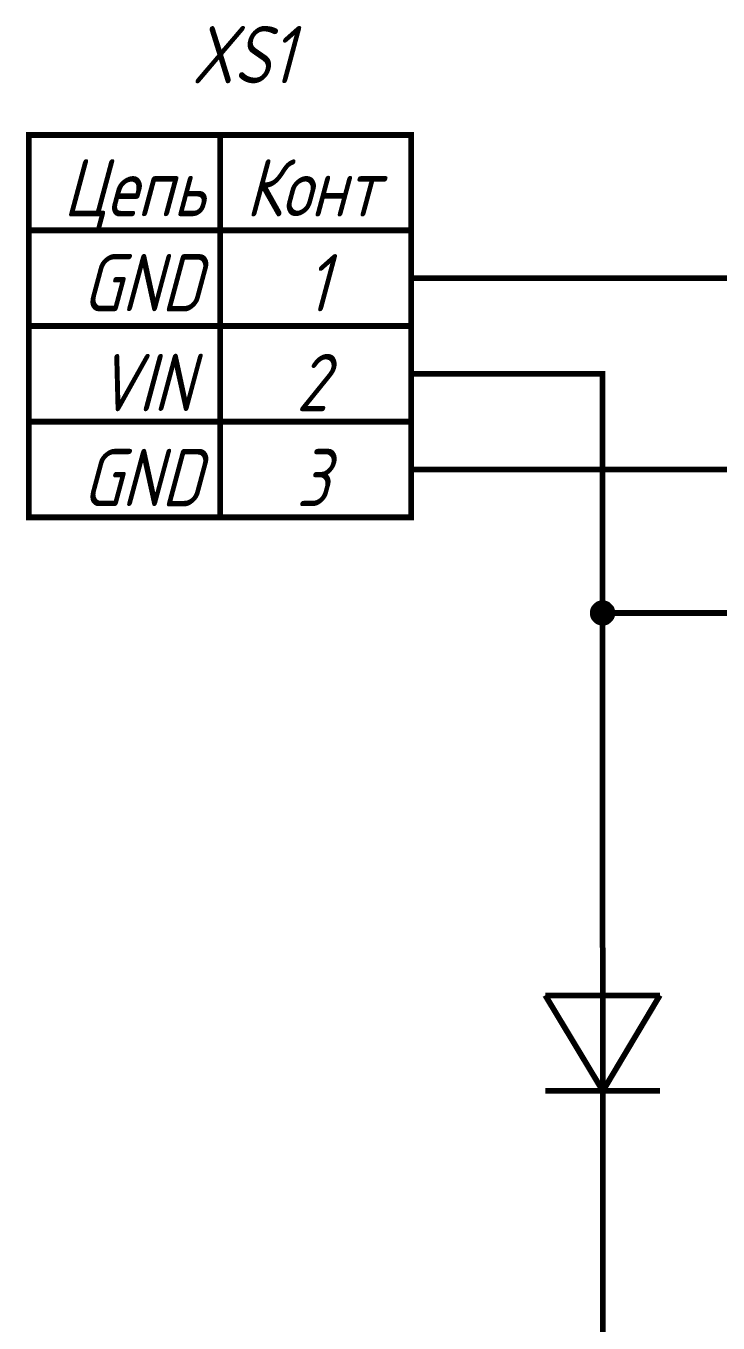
# Model space of a CAD drawing. Header units: millimetres. Extents: x 101 to 942, y 57 to 651.
# Drawn here: x 232.5 to 268.7, y 149.2 to 217 of the extents above; entities that cross this region are included whole.
import ezdxf

# ---------------------------------------------------------------- set-up
doc = ezdxf.new("R2010")
doc.units = ezdxf.units.MM
doc.header["$LTSCALE"] = 0.5
doc.layers.add('Sheet', color=255, linetype='Continuous')
doc.styles.add('GOST type A0', font='', dxfattribs={"oblique": 15, "height": 3.5})
doc.styles.get('GOST type A0').set_extended_font_data('GOST type A')

msp = doc.modelspace()

# ---------------------------------------------------------------- linework, layer by layer
at = {"layer": 'Sheet', "color": 7, "const_width": 0.3}
msp.add_lwpolyline([(232.673, 211.283), (252.657, 211.283), (252.657, 191.291), (232.673, 191.291), (232.673, 211.283)], close=True, dxfattribs=at)
at = {"layer": 'Sheet', "color": 7}
for points, const_width in [([(242.673, 211.283), (242.673, 191.291)], 0.3), ([(252.657, 206.297), (232.673, 206.297)], 0.3), ([(252.657, 203.796), (255.157, 203.796)], 0.3), ([(255.157, 203.796), (275.158, 203.796)], 0.3), ([(252.657, 201.295), (232.673, 201.295)], 0.3), ([(252.657, 198.794), (255.157, 198.794)], 0.3), ([(255.157, 198.794), (262.657, 198.794), (262.657, 186.29), (292.642, 186.29), (292.642, 183.789)], 0.3), ([(252.657, 196.293), (232.673, 196.293)], 0.3), ([(252.657, 193.792), (255.157, 193.792)], 0.3), ([(255.157, 193.792), (275.158, 193.792)], 0.3), ([(262.145, 186.29), (262.145, 186.321), (262.145, 186.336), (262.145, 186.367), (262.161, 186.398), (262.161, 186.414), (262.176, 186.445), (262.176, 186.46), (262.192, 186.492), (262.192, 186.507), (262.207, 186.538), (262.223, 186.554), (262.238, 186.569), (262.254, 186.6), (262.269, 186.616), (262.285, 186.631), (262.3, 186.647), (262.316, 186.662), (262.331, 186.678), (262.347, 186.693), (262.378, 186.709), (262.393, 186.725), (262.409, 186.74), (262.44, 186.756), (262.456, 186.756), (262.487, 186.771), (262.502, 186.771), (262.533, 186.787), (262.549, 186.787), (262.58, 186.802), (262.611, 186.802), (262.626, 186.802), (262.657, 186.802)], 0.3), ([(262.145, 186.29), (262.145, 186.321), (262.145, 186.336), (262.145, 186.367), (262.161, 186.398), (262.161, 186.414), (262.176, 186.445), (262.176, 186.46), (262.192, 186.492), (262.192, 186.507), (262.207, 186.538), (262.223, 186.554), (262.238, 186.569), (262.254, 186.6), (262.269, 186.616), (262.285, 186.631), (262.3, 186.647), (262.316, 186.662), (262.331, 186.678), (262.347, 186.693), (262.378, 186.709), (262.393, 186.725), (262.409, 186.74), (262.44, 186.756), (262.456, 186.756), (262.487, 186.771), (262.502, 186.771), (262.533, 186.787), (262.549, 186.787), (262.58, 186.802), (262.611, 186.802), (262.626, 186.802), (262.657, 186.802)], 0.3), ([(262.145, 186.29), (262.145, 186.321), (262.145, 186.336), (262.145, 186.367), (262.161, 186.398), (262.161, 186.414), (262.176, 186.445), (262.176, 186.46), (262.192, 186.492), (262.192, 186.507), (262.207, 186.538), (262.223, 186.554), (262.238, 186.569), (262.254, 186.6), (262.269, 186.616), (262.285, 186.631), (262.3, 186.647), (262.316, 186.662), (262.331, 186.678), (262.347, 186.693), (262.378, 186.709), (262.393, 186.725), (262.409, 186.74), (262.44, 186.756), (262.456, 186.756), (262.487, 186.771), (262.502, 186.771), (262.533, 186.787), (262.549, 186.787), (262.58, 186.802), (262.611, 186.802), (262.626, 186.802), (262.657, 186.802)], 0.3), ([(262.145, 186.29), (262.145, 186.321), (262.145, 186.336), (262.145, 186.367), (262.161, 186.398), (262.161, 186.414), (262.176, 186.445), (262.176, 186.46), (262.192, 186.492), (262.192, 186.507), (262.207, 186.538), (262.223, 186.554), (262.238, 186.569), (262.254, 186.6), (262.269, 186.616), (262.285, 186.631), (262.3, 186.647), (262.316, 186.662), (262.331, 186.678), (262.347, 186.693), (262.378, 186.709), (262.393, 186.725), (262.409, 186.74), (262.44, 186.756), (262.456, 186.756), (262.487, 186.771), (262.502, 186.771), (262.533, 186.787), (262.549, 186.787), (262.58, 186.802), (262.611, 186.802), (262.626, 186.802), (262.657, 186.802)], 0.3), ([(262.145, 186.29), (262.145, 186.321), (262.145, 186.336), (262.145, 186.367), (262.161, 186.398), (262.161, 186.414), (262.176, 186.445), (262.176, 186.46), (262.192, 186.492), (262.192, 186.507), (262.207, 186.538), (262.223, 186.554), (262.238, 186.569), (262.254, 186.6), (262.269, 186.616), (262.285, 186.631), (262.3, 186.647), (262.316, 186.662), (262.331, 186.678), (262.347, 186.693), (262.378, 186.709), (262.393, 186.725), (262.409, 186.74), (262.44, 186.756), (262.456, 186.756), (262.487, 186.771), (262.502, 186.771), (262.533, 186.787), (262.549, 186.787), (262.58, 186.802), (262.611, 186.802), (262.626, 186.802), (262.657, 186.802)], 0.0991), ([(262.145, 186.29), (262.145, 186.321), (262.145, 186.336), (262.145, 186.367), (262.161, 186.398), (262.161, 186.414), (262.176, 186.445), (262.176, 186.46), (262.192, 186.492), (262.192, 186.507), (262.207, 186.538), (262.223, 186.554), (262.238, 186.569), (262.254, 186.6), (262.269, 186.616), (262.285, 186.631), (262.3, 186.647), (262.316, 186.662), (262.331, 186.678), (262.347, 186.693), (262.378, 186.709), (262.393, 186.725), (262.409, 186.74), (262.44, 186.756), (262.456, 186.756), (262.487, 186.771), (262.502, 186.771), (262.533, 186.787), (262.549, 186.787), (262.58, 186.802), (262.611, 186.802), (262.626, 186.802), (262.657, 186.802)], 0.0991), ([(262.145, 186.29), (262.145, 186.321), (262.145, 186.336), (262.145, 186.367), (262.161, 186.398), (262.161, 186.414), (262.176, 186.445), (262.176, 186.46), (262.192, 186.492), (262.192, 186.507), (262.207, 186.538), (262.223, 186.554), (262.238, 186.569), (262.254, 186.6), (262.269, 186.616), (262.285, 186.631), (262.3, 186.647), (262.316, 186.662), (262.331, 186.678), (262.347, 186.693), (262.378, 186.709), (262.393, 186.725), (262.409, 186.74), (262.44, 186.756), (262.456, 186.756), (262.487, 186.771), (262.502, 186.771), (262.533, 186.787), (262.549, 186.787), (262.58, 186.802), (262.611, 186.802), (262.626, 186.802), (262.657, 186.802)], 0.0991), ([(262.145, 186.29), (262.145, 186.321), (262.145, 186.336), (262.145, 186.367), (262.161, 186.398), (262.161, 186.414), (262.176, 186.445), (262.176, 186.46), (262.192, 186.492), (262.192, 186.507), (262.207, 186.538), (262.223, 186.554), (262.238, 186.569), (262.254, 186.6), (262.269, 186.616), (262.285, 186.631), (262.3, 186.647), (262.316, 186.662), (262.331, 186.678), (262.347, 186.693), (262.378, 186.709), (262.393, 186.725), (262.409, 186.74), (262.44, 186.756), (262.456, 186.756), (262.487, 186.771), (262.502, 186.771), (262.533, 186.787), (262.549, 186.787), (262.58, 186.802), (262.611, 186.802), (262.626, 186.802), (262.657, 186.802)], 0.0991), ([(262.657, 186.802), (262.657, 186.802)], 0.3), ([(262.657, 186.802), (262.688, 186.802), (262.704, 186.802), (262.735, 186.802), (262.766, 186.787), (262.782, 186.787), (262.813, 186.771), (262.828, 186.771), (262.859, 186.756), (262.875, 186.756), (262.906, 186.74), (262.921, 186.725), (262.937, 186.709), (262.968, 186.693), (262.984, 186.678), (262.999, 186.662), (263.015, 186.647), (263.03, 186.631), (263.046, 186.616), (263.061, 186.6), (263.077, 186.569), (263.092, 186.554), (263.108, 186.538), (263.123, 186.507), (263.123, 186.492), (263.139, 186.46), (263.139, 186.445), (263.154, 186.414), (263.154, 186.398), (263.17, 186.367), (263.17, 186.336), (263.17, 186.321), (263.17, 186.29)], 0.3), ([(262.657, 186.802), (262.657, 186.802)], 0.3), ([(262.657, 186.802), (262.688, 186.802), (262.704, 186.802), (262.735, 186.802), (262.766, 186.787), (262.782, 186.787), (262.813, 186.771), (262.828, 186.771), (262.859, 186.756), (262.875, 186.756), (262.906, 186.74), (262.921, 186.725), (262.937, 186.709), (262.968, 186.693), (262.984, 186.678), (262.999, 186.662), (263.015, 186.647), (263.03, 186.631), (263.046, 186.616), (263.061, 186.6), (263.077, 186.569), (263.092, 186.554), (263.108, 186.538), (263.123, 186.507), (263.123, 186.492), (263.139, 186.46), (263.139, 186.445), (263.154, 186.414), (263.154, 186.398), (263.17, 186.367), (263.17, 186.336), (263.17, 186.321), (263.17, 186.29)], 0.3), ([(262.657, 186.802), (262.657, 186.802)], 0.3), ([(262.657, 186.802), (262.688, 186.802), (262.704, 186.802), (262.735, 186.802), (262.766, 186.787), (262.782, 186.787), (262.813, 186.771), (262.828, 186.771), (262.859, 186.756), (262.875, 186.756), (262.906, 186.74), (262.921, 186.725), (262.937, 186.709), (262.968, 186.693), (262.984, 186.678), (262.999, 186.662), (263.015, 186.647), (263.03, 186.631), (263.046, 186.616), (263.061, 186.6), (263.077, 186.569), (263.092, 186.554), (263.108, 186.538), (263.123, 186.507), (263.123, 186.492), (263.139, 186.46), (263.139, 186.445), (263.154, 186.414), (263.154, 186.398), (263.17, 186.367), (263.17, 186.336), (263.17, 186.321), (263.17, 186.29)], 0.3), ([(262.657, 186.802), (262.657, 186.802)], 0.3), ([(262.657, 186.802), (262.688, 186.802), (262.704, 186.802), (262.735, 186.802), (262.766, 186.787), (262.782, 186.787), (262.813, 186.771), (262.828, 186.771), (262.859, 186.756), (262.875, 186.756), (262.906, 186.74), (262.921, 186.725), (262.937, 186.709), (262.968, 186.693), (262.984, 186.678), (262.999, 186.662), (263.015, 186.647), (263.03, 186.631), (263.046, 186.616), (263.061, 186.6), (263.077, 186.569), (263.092, 186.554), (263.108, 186.538), (263.123, 186.507), (263.123, 186.492), (263.139, 186.46), (263.139, 186.445), (263.154, 186.414), (263.154, 186.398), (263.17, 186.367), (263.17, 186.336), (263.17, 186.321), (263.17, 186.29)], 0.3), ([(262.657, 186.802), (262.657, 186.802)], 0.0991), ([(262.657, 186.802), (262.688, 186.802), (262.704, 186.802), (262.735, 186.802), (262.766, 186.787), (262.782, 186.787), (262.813, 186.771), (262.828, 186.771), (262.859, 186.756), (262.875, 186.756), (262.906, 186.74), (262.921, 186.725), (262.937, 186.709), (262.968, 186.693), (262.984, 186.678), (262.999, 186.662), (263.015, 186.647), (263.03, 186.631), (263.046, 186.616), (263.061, 186.6), (263.077, 186.569), (263.092, 186.554), (263.108, 186.538), (263.123, 186.507), (263.123, 186.492), (263.139, 186.46), (263.139, 186.445), (263.154, 186.414), (263.154, 186.398), (263.17, 186.367), (263.17, 186.336), (263.17, 186.321), (263.17, 186.29)], 0.0991), ([(262.657, 186.802), (262.657, 186.802)], 0.0991), ([(262.657, 186.802), (262.688, 186.802), (262.704, 186.802), (262.735, 186.802), (262.766, 186.787), (262.782, 186.787), (262.813, 186.771), (262.828, 186.771), (262.859, 186.756), (262.875, 186.756), (262.906, 186.74), (262.921, 186.725), (262.937, 186.709), (262.968, 186.693), (262.984, 186.678), (262.999, 186.662), (263.015, 186.647), (263.03, 186.631), (263.046, 186.616), (263.061, 186.6), (263.077, 186.569), (263.092, 186.554), (263.108, 186.538), (263.123, 186.507), (263.123, 186.492), (263.139, 186.46), (263.139, 186.445), (263.154, 186.414), (263.154, 186.398), (263.17, 186.367), (263.17, 186.336), (263.17, 186.321), (263.17, 186.29)], 0.0991), ([(262.657, 186.802), (262.657, 186.802)], 0.0991), ([(262.657, 186.802), (262.688, 186.802), (262.704, 186.802), (262.735, 186.802), (262.766, 186.787), (262.782, 186.787), (262.813, 186.771), (262.828, 186.771), (262.859, 186.756), (262.875, 186.756), (262.906, 186.74), (262.921, 186.725), (262.937, 186.709), (262.968, 186.693), (262.984, 186.678), (262.999, 186.662), (263.015, 186.647), (263.03, 186.631), (263.046, 186.616), (263.061, 186.6), (263.077, 186.569), (263.092, 186.554), (263.108, 186.538), (263.123, 186.507), (263.123, 186.492), (263.139, 186.46), (263.139, 186.445), (263.154, 186.414), (263.154, 186.398), (263.17, 186.367), (263.17, 186.336), (263.17, 186.321), (263.17, 186.29)], 0.0991), ([(262.657, 186.802), (262.657, 186.802)], 0.0991), ([(262.657, 186.802), (262.688, 186.802), (262.704, 186.802), (262.735, 186.802), (262.766, 186.787), (262.782, 186.787), (262.813, 186.771), (262.828, 186.771), (262.859, 186.756), (262.875, 186.756), (262.906, 186.74), (262.921, 186.725), (262.937, 186.709), (262.968, 186.693), (262.984, 186.678), (262.999, 186.662), (263.015, 186.647), (263.03, 186.631), (263.046, 186.616), (263.061, 186.6), (263.077, 186.569), (263.092, 186.554), (263.108, 186.538), (263.123, 186.507), (263.123, 186.492), (263.139, 186.46), (263.139, 186.445), (263.154, 186.414), (263.154, 186.398), (263.17, 186.367), (263.17, 186.336), (263.17, 186.321), (263.17, 186.29)], 0.0991), ([(262.657, 185.777), (262.626, 185.777), (262.611, 185.777), (262.58, 185.777), (262.549, 185.793), (262.533, 185.793), (262.502, 185.808), (262.487, 185.808), (262.456, 185.824), (262.44, 185.824), (262.409, 185.839), (262.393, 185.855), (262.378, 185.87), (262.347, 185.886), (262.331, 185.901), (262.316, 185.917), (262.3, 185.932), (262.285, 185.948), (262.269, 185.963), (262.254, 185.979), (262.238, 186.01), (262.223, 186.026), (262.207, 186.041), (262.192, 186.072), (262.192, 186.088), (262.176, 186.119), (262.176, 186.134), (262.161, 186.165), (262.161, 186.181), (262.145, 186.212), (262.145, 186.243), (262.145, 186.259), (262.145, 186.29)], 0.3), ([(262.145, 186.29), (262.145, 186.29)], 0.3), ([(262.657, 185.777), (262.626, 185.777), (262.611, 185.777), (262.58, 185.777), (262.549, 185.793), (262.533, 185.793), (262.502, 185.808), (262.487, 185.808), (262.456, 185.824), (262.44, 185.824), (262.409, 185.839), (262.393, 185.855), (262.378, 185.87), (262.347, 185.886), (262.331, 185.901), (262.316, 185.917), (262.3, 185.932), (262.285, 185.948), (262.269, 185.963), (262.254, 185.979), (262.238, 186.01), (262.223, 186.026), (262.207, 186.041), (262.192, 186.072), (262.192, 186.088), (262.176, 186.119), (262.176, 186.134), (262.161, 186.165), (262.161, 186.181), (262.145, 186.212), (262.145, 186.243), (262.145, 186.259), (262.145, 186.29)], 0.3), ([(262.145, 186.29), (262.145, 186.29)], 0.3), ([(262.657, 185.777), (262.626, 185.777), (262.611, 185.777), (262.58, 185.777), (262.549, 185.793), (262.533, 185.793), (262.502, 185.808), (262.487, 185.808), (262.456, 185.824), (262.44, 185.824), (262.409, 185.839), (262.393, 185.855), (262.378, 185.87), (262.347, 185.886), (262.331, 185.901), (262.316, 185.917), (262.3, 185.932), (262.285, 185.948), (262.269, 185.963), (262.254, 185.979), (262.238, 186.01), (262.223, 186.026), (262.207, 186.041), (262.192, 186.072), (262.192, 186.088), (262.176, 186.119), (262.176, 186.134), (262.161, 186.165), (262.161, 186.181), (262.145, 186.212), (262.145, 186.243), (262.145, 186.259), (262.145, 186.29)], 0.3), ([(262.145, 186.29), (262.145, 186.29)], 0.3), ([(262.657, 185.777), (262.626, 185.777), (262.611, 185.777), (262.58, 185.777), (262.549, 185.793), (262.533, 185.793), (262.502, 185.808), (262.487, 185.808), (262.456, 185.824), (262.44, 185.824), (262.409, 185.839), (262.393, 185.855), (262.378, 185.87), (262.347, 185.886), (262.331, 185.901), (262.316, 185.917), (262.3, 185.932), (262.285, 185.948), (262.269, 185.963), (262.254, 185.979), (262.238, 186.01), (262.223, 186.026), (262.207, 186.041), (262.192, 186.072), (262.192, 186.088), (262.176, 186.119), (262.176, 186.134), (262.161, 186.165), (262.161, 186.181), (262.145, 186.212), (262.145, 186.243), (262.145, 186.259), (262.145, 186.29)], 0.3), ([(262.145, 186.29), (262.145, 186.29)], 0.3), ([(262.657, 185.777), (262.626, 185.777), (262.611, 185.777), (262.58, 185.777), (262.549, 185.793), (262.533, 185.793), (262.502, 185.808), (262.487, 185.808), (262.456, 185.824), (262.44, 185.824), (262.409, 185.839), (262.393, 185.855), (262.378, 185.87), (262.347, 185.886), (262.331, 185.901), (262.316, 185.917), (262.3, 185.932), (262.285, 185.948), (262.269, 185.963), (262.254, 185.979), (262.238, 186.01), (262.223, 186.026), (262.207, 186.041), (262.192, 186.072), (262.192, 186.088), (262.176, 186.119), (262.176, 186.134), (262.161, 186.165), (262.161, 186.181), (262.145, 186.212), (262.145, 186.243), (262.145, 186.259), (262.145, 186.29)], 0.0991), ([(262.145, 186.29), (262.145, 186.29)], 0.0991), ([(262.657, 185.777), (262.626, 185.777), (262.611, 185.777), (262.58, 185.777), (262.549, 185.793), (262.533, 185.793), (262.502, 185.808), (262.487, 185.808), (262.456, 185.824), (262.44, 185.824), (262.409, 185.839), (262.393, 185.855), (262.378, 185.87), (262.347, 185.886), (262.331, 185.901), (262.316, 185.917), (262.3, 185.932), (262.285, 185.948), (262.269, 185.963), (262.254, 185.979), (262.238, 186.01), (262.223, 186.026), (262.207, 186.041), (262.192, 186.072), (262.192, 186.088), (262.176, 186.119), (262.176, 186.134), (262.161, 186.165), (262.161, 186.181), (262.145, 186.212), (262.145, 186.243), (262.145, 186.259), (262.145, 186.29)], 0.0991), ([(262.145, 186.29), (262.145, 186.29)], 0.0991), ([(262.657, 185.777), (262.626, 185.777), (262.611, 185.777), (262.58, 185.777), (262.549, 185.793), (262.533, 185.793), (262.502, 185.808), (262.487, 185.808), (262.456, 185.824), (262.44, 185.824), (262.409, 185.839), (262.393, 185.855), (262.378, 185.87), (262.347, 185.886), (262.331, 185.901), (262.316, 185.917), (262.3, 185.932), (262.285, 185.948), (262.269, 185.963), (262.254, 185.979), (262.238, 186.01), (262.223, 186.026), (262.207, 186.041), (262.192, 186.072), (262.192, 186.088), (262.176, 186.119), (262.176, 186.134), (262.161, 186.165), (262.161, 186.181), (262.145, 186.212), (262.145, 186.243), (262.145, 186.259), (262.145, 186.29)], 0.0991), ([(262.145, 186.29), (262.145, 186.29)], 0.0991), ([(262.657, 185.777), (262.626, 185.777), (262.611, 185.777), (262.58, 185.777), (262.549, 185.793), (262.533, 185.793), (262.502, 185.808), (262.487, 185.808), (262.456, 185.824), (262.44, 185.824), (262.409, 185.839), (262.393, 185.855), (262.378, 185.87), (262.347, 185.886), (262.331, 185.901), (262.316, 185.917), (262.3, 185.932), (262.285, 185.948), (262.269, 185.963), (262.254, 185.979), (262.238, 186.01), (262.223, 186.026), (262.207, 186.041), (262.192, 186.072), (262.192, 186.088), (262.176, 186.119), (262.176, 186.134), (262.161, 186.165), (262.161, 186.181), (262.145, 186.212), (262.145, 186.243), (262.145, 186.259), (262.145, 186.29)], 0.0991), ([(262.145, 186.29), (262.145, 186.29)], 0.0991), ([(263.17, 186.29), (263.17, 186.259), (263.17, 186.243), (263.17, 186.212), (263.154, 186.181), (263.154, 186.165), (263.139, 186.134), (263.139, 186.119), (263.123, 186.088), (263.123, 186.072), (263.108, 186.041), (263.092, 186.026), (263.077, 186.01), (263.061, 185.979), (263.046, 185.963), (263.03, 185.948), (263.015, 185.932), (262.999, 185.917), (262.984, 185.901), (262.968, 185.886), (262.937, 185.87), (262.921, 185.855), (262.906, 185.839), (262.875, 185.824), (262.859, 185.824), (262.828, 185.808), (262.813, 185.808), (262.782, 185.793), (262.766, 185.793), (262.735, 185.777), (262.704, 185.777), (262.688, 185.777), (262.657, 185.777)], 0.3), ([(262.657, 171.284), (262.657, 186.29)], 0.3), ([(263.17, 186.29), (263.17, 186.259), (263.17, 186.243), (263.17, 186.212), (263.154, 186.181), (263.154, 186.165), (263.139, 186.134), (263.139, 186.119), (263.123, 186.088), (263.123, 186.072), (263.108, 186.041), (263.092, 186.026), (263.077, 186.01), (263.061, 185.979), (263.046, 185.963), (263.03, 185.948), (263.015, 185.932), (262.999, 185.917), (262.984, 185.901), (262.968, 185.886), (262.937, 185.87), (262.921, 185.855), (262.906, 185.839), (262.875, 185.824), (262.859, 185.824), (262.828, 185.808), (262.813, 185.808), (262.782, 185.793), (262.766, 185.793), (262.735, 185.777), (262.704, 185.777), (262.688, 185.777), (262.657, 185.777)], 0.3), ([(263.17, 186.29), (263.17, 186.259), (263.17, 186.243), (263.17, 186.212), (263.154, 186.181), (263.154, 186.165), (263.139, 186.134), (263.139, 186.119), (263.123, 186.088), (263.123, 186.072), (263.108, 186.041), (263.092, 186.026), (263.077, 186.01), (263.061, 185.979), (263.046, 185.963), (263.03, 185.948), (263.015, 185.932), (262.999, 185.917), (262.984, 185.901), (262.968, 185.886), (262.937, 185.87), (262.921, 185.855), (262.906, 185.839), (262.875, 185.824), (262.859, 185.824), (262.828, 185.808), (262.813, 185.808), (262.782, 185.793), (262.766, 185.793), (262.735, 185.777), (262.704, 185.777), (262.688, 185.777), (262.657, 185.777)], 0.3), ([(263.17, 186.29), (263.17, 186.259), (263.17, 186.243), (263.17, 186.212), (263.154, 186.181), (263.154, 186.165), (263.139, 186.134), (263.139, 186.119), (263.123, 186.088), (263.123, 186.072), (263.108, 186.041), (263.092, 186.026), (263.077, 186.01), (263.061, 185.979), (263.046, 185.963), (263.03, 185.948), (263.015, 185.932), (262.999, 185.917), (262.984, 185.901), (262.968, 185.886), (262.937, 185.87), (262.921, 185.855), (262.906, 185.839), (262.875, 185.824), (262.859, 185.824), (262.828, 185.808), (262.813, 185.808), (262.782, 185.793), (262.766, 185.793), (262.735, 185.777), (262.704, 185.777), (262.688, 185.777), (262.657, 185.777)], 0.3), ([(263.17, 186.29), (263.17, 186.259), (263.17, 186.243), (263.17, 186.212), (263.154, 186.181), (263.154, 186.165), (263.139, 186.134), (263.139, 186.119), (263.123, 186.088), (263.123, 186.072), (263.108, 186.041), (263.092, 186.026), (263.077, 186.01), (263.061, 185.979), (263.046, 185.963), (263.03, 185.948), (263.015, 185.932), (262.999, 185.917), (262.984, 185.901), (262.968, 185.886), (262.937, 185.87), (262.921, 185.855), (262.906, 185.839), (262.875, 185.824), (262.859, 185.824), (262.828, 185.808), (262.813, 185.808), (262.782, 185.793), (262.766, 185.793), (262.735, 185.777), (262.704, 185.777), (262.688, 185.777), (262.657, 185.777)], 0.0991), ([(263.17, 186.29), (263.17, 186.259), (263.17, 186.243), (263.17, 186.212), (263.154, 186.181), (263.154, 186.165), (263.139, 186.134), (263.139, 186.119), (263.123, 186.088), (263.123, 186.072), (263.108, 186.041), (263.092, 186.026), (263.077, 186.01), (263.061, 185.979), (263.046, 185.963), (263.03, 185.948), (263.015, 185.932), (262.999, 185.917), (262.984, 185.901), (262.968, 185.886), (262.937, 185.87), (262.921, 185.855), (262.906, 185.839), (262.875, 185.824), (262.859, 185.824), (262.828, 185.808), (262.813, 185.808), (262.782, 185.793), (262.766, 185.793), (262.735, 185.777), (262.704, 185.777), (262.688, 185.777), (262.657, 185.777)], 0.0991), ([(263.17, 186.29), (263.17, 186.259), (263.17, 186.243), (263.17, 186.212), (263.154, 186.181), (263.154, 186.165), (263.139, 186.134), (263.139, 186.119), (263.123, 186.088), (263.123, 186.072), (263.108, 186.041), (263.092, 186.026), (263.077, 186.01), (263.061, 185.979), (263.046, 185.963), (263.03, 185.948), (263.015, 185.932), (262.999, 185.917), (262.984, 185.901), (262.968, 185.886), (262.937, 185.87), (262.921, 185.855), (262.906, 185.839), (262.875, 185.824), (262.859, 185.824), (262.828, 185.808), (262.813, 185.808), (262.782, 185.793), (262.766, 185.793), (262.735, 185.777), (262.704, 185.777), (262.688, 185.777), (262.657, 185.777)], 0.0991), ([(263.17, 186.29), (263.17, 186.259), (263.17, 186.243), (263.17, 186.212), (263.154, 186.181), (263.154, 186.165), (263.139, 186.134), (263.139, 186.119), (263.123, 186.088), (263.123, 186.072), (263.108, 186.041), (263.092, 186.026), (263.077, 186.01), (263.061, 185.979), (263.046, 185.963), (263.03, 185.948), (263.015, 185.932), (262.999, 185.917), (262.984, 185.901), (262.968, 185.886), (262.937, 185.87), (262.921, 185.855), (262.906, 185.839), (262.875, 185.824), (262.859, 185.824), (262.828, 185.808), (262.813, 185.808), (262.782, 185.793), (262.766, 185.793), (262.735, 185.777), (262.704, 185.777), (262.688, 185.777), (262.657, 185.777)], 0.0991), ([(263.17, 186.29), (263.17, 186.29), (263.17, 186.29), (263.17, 186.29), (263.17, 186.29), (263.17, 186.29), (263.17, 186.29), (263.17, 186.29), (263.17, 186.29), (263.17, 186.29), (263.17, 186.29), (263.17, 186.29), (263.17, 186.29), (263.17, 186.29), (263.17, 186.29), (263.17, 186.29), (263.17, 186.29), (263.17, 186.29), (263.17, 186.29), (263.17, 186.29), (263.17, 186.29), (263.17, 186.29), (263.17, 186.29), (263.17, 186.29), (263.17, 186.29), (263.17, 186.29), (263.17, 186.29), (263.17, 186.29), (263.17, 186.29), (263.17, 186.29), (263.17, 186.29), (263.17, 186.29), (263.17, 186.29)], 0.3), ([(263.17, 186.29), (263.17, 186.29)], 0.3), ([(263.17, 186.29), (263.17, 186.29), (263.17, 186.29), (263.17, 186.29), (263.17, 186.29), (263.17, 186.29), (263.17, 186.29), (263.17, 186.29), (263.17, 186.29), (263.17, 186.29), (263.17, 186.29), (263.17, 186.29), (263.17, 186.29), (263.17, 186.29), (263.17, 186.29), (263.17, 186.29), (263.17, 186.29), (263.17, 186.29), (263.17, 186.29), (263.17, 186.29), (263.17, 186.29), (263.17, 186.29), (263.17, 186.29), (263.17, 186.29), (263.17, 186.29), (263.17, 186.29), (263.17, 186.29), (263.17, 186.29), (263.17, 186.29), (263.17, 186.29), (263.17, 186.29), (263.17, 186.29), (263.17, 186.29)], 0.3), ([(263.17, 186.29), (263.17, 186.29)], 0.3), ([(263.17, 186.29), (263.17, 186.29), (263.17, 186.29), (263.17, 186.29), (263.17, 186.29), (263.17, 186.29), (263.17, 186.29), (263.17, 186.29), (263.17, 186.29), (263.17, 186.29), (263.17, 186.29), (263.17, 186.29), (263.17, 186.29), (263.17, 186.29), (263.17, 186.29), (263.17, 186.29), (263.17, 186.29), (263.17, 186.29), (263.17, 186.29), (263.17, 186.29), (263.17, 186.29), (263.17, 186.29), (263.17, 186.29), (263.17, 186.29), (263.17, 186.29), (263.17, 186.29), (263.17, 186.29), (263.17, 186.29), (263.17, 186.29), (263.17, 186.29), (263.17, 186.29), (263.17, 186.29), (263.17, 186.29)], 0.3), ([(263.17, 186.29), (263.17, 186.29)], 0.3), ([(263.17, 186.29), (263.17, 186.29), (263.17, 186.29), (263.17, 186.29), (263.17, 186.29), (263.17, 186.29), (263.17, 186.29), (263.17, 186.29), (263.17, 186.29), (263.17, 186.29), (263.17, 186.29), (263.17, 186.29), (263.17, 186.29), (263.17, 186.29), (263.17, 186.29), (263.17, 186.29), (263.17, 186.29), (263.17, 186.29), (263.17, 186.29), (263.17, 186.29), (263.17, 186.29), (263.17, 186.29), (263.17, 186.29), (263.17, 186.29), (263.17, 186.29), (263.17, 186.29), (263.17, 186.29), (263.17, 186.29), (263.17, 186.29), (263.17, 186.29), (263.17, 186.29), (263.17, 186.29), (263.17, 186.29)], 0.3), ([(263.17, 186.29), (263.17, 186.29)], 0.3), ([(263.17, 186.29), (263.17, 186.29), (263.17, 186.29), (263.17, 186.29), (263.17, 186.29), (263.17, 186.29), (263.17, 186.29), (263.17, 186.29), (263.17, 186.29), (263.17, 186.29), (263.17, 186.29), (263.17, 186.29), (263.17, 186.29), (263.17, 186.29), (263.17, 186.29), (263.17, 186.29), (263.17, 186.29), (263.17, 186.29), (263.17, 186.29), (263.17, 186.29), (263.17, 186.29), (263.17, 186.29), (263.17, 186.29), (263.17, 186.29), (263.17, 186.29), (263.17, 186.29), (263.17, 186.29), (263.17, 186.29), (263.17, 186.29), (263.17, 186.29), (263.17, 186.29), (263.17, 186.29), (263.17, 186.29)], 0.0991), ([(263.17, 186.29), (263.17, 186.29)], 0.0991), ([(263.17, 186.29), (263.17, 186.29), (263.17, 186.29), (263.17, 186.29), (263.17, 186.29), (263.17, 186.29), (263.17, 186.29), (263.17, 186.29), (263.17, 186.29), (263.17, 186.29), (263.17, 186.29), (263.17, 186.29), (263.17, 186.29), (263.17, 186.29), (263.17, 186.29), (263.17, 186.29), (263.17, 186.29), (263.17, 186.29), (263.17, 186.29), (263.17, 186.29), (263.17, 186.29), (263.17, 186.29), (263.17, 186.29), (263.17, 186.29), (263.17, 186.29), (263.17, 186.29), (263.17, 186.29), (263.17, 186.29), (263.17, 186.29), (263.17, 186.29), (263.17, 186.29), (263.17, 186.29), (263.17, 186.29)], 0.0991), ([(263.17, 186.29), (263.17, 186.29)], 0.0991), ([(263.17, 186.29), (263.17, 186.29), (263.17, 186.29), (263.17, 186.29), (263.17, 186.29), (263.17, 186.29), (263.17, 186.29), (263.17, 186.29), (263.17, 186.29), (263.17, 186.29), (263.17, 186.29), (263.17, 186.29), (263.17, 186.29), (263.17, 186.29), (263.17, 186.29), (263.17, 186.29), (263.17, 186.29), (263.17, 186.29), (263.17, 186.29), (263.17, 186.29), (263.17, 186.29), (263.17, 186.29), (263.17, 186.29), (263.17, 186.29), (263.17, 186.29), (263.17, 186.29), (263.17, 186.29), (263.17, 186.29), (263.17, 186.29), (263.17, 186.29), (263.17, 186.29), (263.17, 186.29), (263.17, 186.29)], 0.0991), ([(263.17, 186.29), (263.17, 186.29)], 0.0991), ([(263.17, 186.29), (263.17, 186.29), (263.17, 186.29), (263.17, 186.29), (263.17, 186.29), (263.17, 186.29), (263.17, 186.29), (263.17, 186.29), (263.17, 186.29), (263.17, 186.29), (263.17, 186.29), (263.17, 186.29), (263.17, 186.29), (263.17, 186.29), (263.17, 186.29), (263.17, 186.29), (263.17, 186.29), (263.17, 186.29), (263.17, 186.29), (263.17, 186.29), (263.17, 186.29), (263.17, 186.29), (263.17, 186.29), (263.17, 186.29), (263.17, 186.29), (263.17, 186.29), (263.17, 186.29), (263.17, 186.29), (263.17, 186.29), (263.17, 186.29), (263.17, 186.29), (263.17, 186.29), (263.17, 186.29)], 0.0991), ([(263.17, 186.29), (263.17, 186.29)], 0.0991), ([(262.657, 168.783), (262.657, 171.284)], 0.3), ([(262.673, 168.783), (262.673, 158.78)], 0.3), ([(259.661, 166.298), (262.673, 161.296)], 0.3), ([(265.654, 166.282), (259.661, 166.282)], 0.3), ([(262.673, 161.296), (265.654, 166.298)], 0.3), ([(265.654, 161.296), (259.661, 161.296)], 0.3), ([(262.673, 158.78), (262.673, 156.294)], 0.3), ([(262.673, 156.294), (262.673, 138.773)], 0.3)]:
    msp.add_lwpolyline(points, dxfattribs=dict(at, const_width=const_width))
at = {"layer": 'Sheet', "color": 7, "const_width": 0.508}
msp.add_lwpolyline([(262.309, 186.297, 1), (262.817, 186.297, 1)], format="xyb", close=True, dxfattribs=at)

# ---------------------------------------------------------------- texts
at = {"layer": 'Sheet', "color": 7, "style": 'GOST type A0', "oblique": 15}
for s, p in [('XS1', (241.182, 213.986)), ('Цепь', (234.468, 207.027)), ('Конт', (244, 207.027)), ('GND', (235.462, 202.056)), ('1', (247.145, 202.056)), ('VIN', (236.207, 196.837)), ('2', (246.648, 196.837)), ('GND', (235.462, 191.866)), ('3', (246.648, 191.866))]:
    msp.add_text(s, height=3, dxfattribs=at).set_placement(p)

doc.saveas('drawing.dxf')
